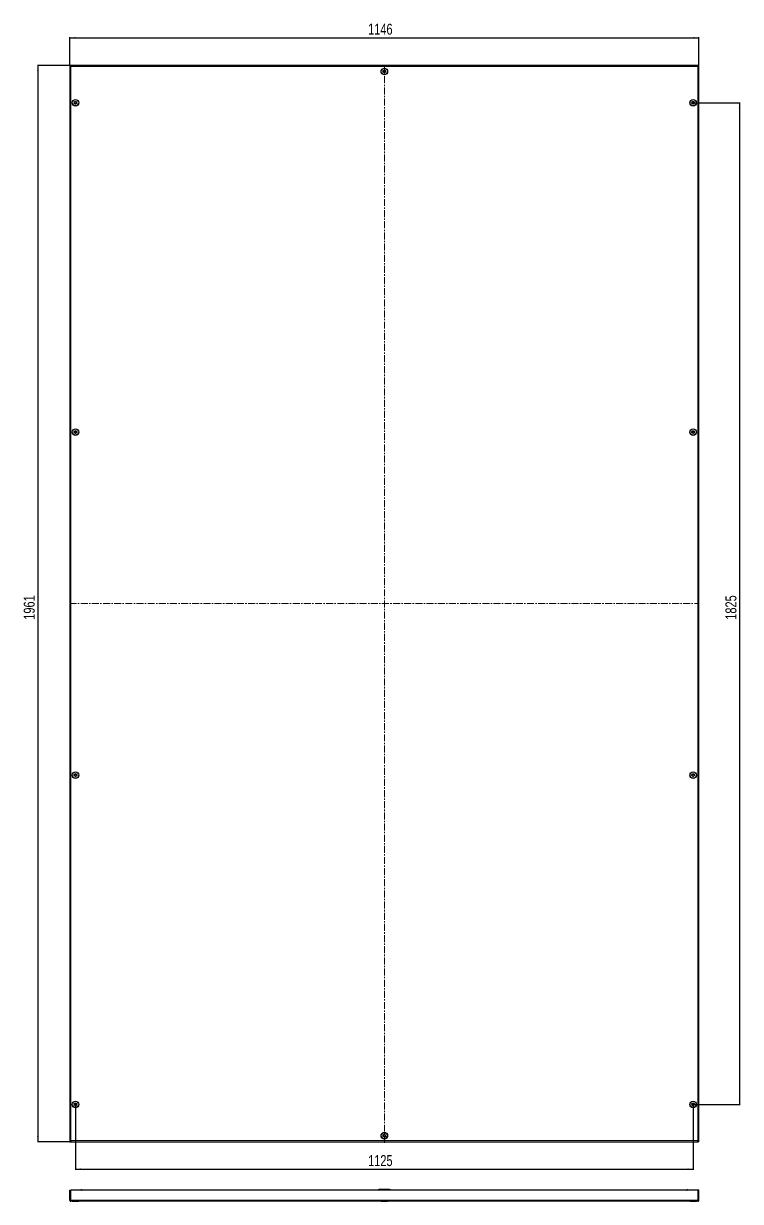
# Model space of a CAD drawing. Header units: millimetres. Extents: x -648 to 2104, y -869 to 1304.
# Drawn here: x -648 to 658, y -869 to 1277 of the extents above; entities that cross this region are included whole.
import ezdxf

# ---------------------------------------------------------------- set-up
doc = ezdxf.new("R2010")
doc.units = ezdxf.units.MM
doc.linetypes.add('CENTERX2', pattern=[20.32, 12.7, -2.54, 2.54, -2.54])
doc.layers.add('FORMAT', color=7, linetype='Continuous')
doc.styles.add('SLDTEXTSTYLE0', font='TXT', dxfattribs={"width": 0.75})
doc.dimstyles.new('SLDDIMSTYLE0', dxfattribs={"dimtxt": 20, "dimasz": 10, "dimexe": 0, "dimexo": 0.0625, "dimgap": 5, "dimtad": 2, "dimdec": 1, "dimrnd": 1e-09, "dimzin": 12, "dimdsep": 46, "dimtxsty": 'SLDTEXTSTYLE0', "dimsah": 1, "dimcen": 0.09, "dimadec": 0, "dimazin": 3, "dimtfac": 1, "dimtofl": 0, "dimtmove": 0, "dimatfit": 3, "dimfxl": 0, "dimfrac": 2, "dimtolj": 1, "dimtzin": 12, "dimarcsym": 0})

# ---------------------------------------------------------------- blocks, each defined once
blk = doc.blocks.new('_D')
at = {"layer": 'FORMAT'}
for p, q in [((-563.8, 1200.5), (-563.8, 1251.7)), ((-563.8, 1250.7), (582.2, 1250.7)), ((582.2, 1200.5), (582.2, 1251.7))]:
    blk.add_line(p, q, dxfattribs=at)
for points in [[(-563.8, 1250.7), (-553.8, 1249.1), (-553.8, 1252.2)], [(582.2, 1250.7), (572.2, 1252.2), (572.2, 1249.1)]]:
    blk.add_solid(points, dxfattribs=at)
at = {"layer": 'FORMAT', "insert": (-20.4, 1276.5), "char_height": 20, "attachment_point": 1, "style": 'SLDTEXTSTYLE0'}
blk.add_mtext('1146', dxfattribs=at)
blk = doc.blocks.new('_D_1')
at = {"layer": 'FORMAT'}
for p, q in [((-562.1, 1200.5), (-622.8, 1200.5)), ((-621.8, 1200.5), (-621.8, -760.5)), ((-562.1, -760.5), (-622.8, -760.5))]:
    blk.add_line(p, q, dxfattribs=at)
for points in [[(-621.8, 1200.5), (-623.3, 1190.5), (-620.3, 1190.5)], [(-621.8, -760.5), (-620.3, -750.5), (-623.3, -750.5)]]:
    blk.add_solid(points, dxfattribs=at)
at = {"layer": 'FORMAT', "insert": (-647.6, 190.5), "char_height": 20, "attachment_point": 1, "rotation": 90, "style": 'SLDTEXTSTYLE0'}
blk.add_mtext('1961', dxfattribs=at)
blk = doc.blocks.new('_D_2')
at = {"layer": 'FORMAT'}
for p, q in [((571.7, 1132.5), (657.2, 1132.5)), ((656.2, 1132.5), (656.2, -692.5)), ((571.7, -692.5), (657.2, -692.5))]:
    blk.add_line(p, q, dxfattribs=at)
for points in [[(656.2, 1132.5), (654.7, 1122.5), (657.7, 1122.5)], [(656.2, -692.5), (657.7, -682.5), (654.7, -682.5)]]:
    blk.add_solid(points, dxfattribs=at)
at = {"layer": 'FORMAT', "insert": (630.4, 190.5), "char_height": 20, "attachment_point": 1, "rotation": 90, "style": 'SLDTEXTSTYLE0'}
blk.add_mtext('1825', dxfattribs=at)
blk = doc.blocks.new('_D_3')
at = {"layer": 'FORMAT'}
for p, q in [((-553.3, -692.5), (-553.3, -811.7)), ((571.7, -692.5), (571.7, -811.7)), ((-553.3, -810.7), (571.7, -810.7))]:
    blk.add_line(p, q, dxfattribs=at)
for points in [[(-553.3, -810.7), (-543.3, -812.2), (-543.3, -809.1)], [(571.7, -810.7), (561.7, -809.1), (561.7, -812.2)]]:
    blk.add_solid(points, dxfattribs=at)
at = {"layer": 'FORMAT', "insert": (-20.4, -784.9), "char_height": 20, "attachment_point": 1, "style": 'SLDTEXTSTYLE0'}
blk.add_mtext('1125', dxfattribs=at)

msp = doc.modelspace()

# ---------------------------------------------------------------- linework, layer by layer
at = {"color": 7, "linetype": 'Continuous', "lineweight": 25}
for p, q in [((-563.8, 1200.51), (-563.8, -760.49)), ((-563.8, 1200.51), (-562.3, 1200.51)), ((580.5, 1200.51), (-562.1, 1200.51)), ((-562.1, 1199.39), (-562.1, 1200.51)), ((580.5, 1200.51), (580.5, 1199.39)), ((582.2, 1200.51), (580.7, 1200.51)), ((582.2, -760.49), (582.2, 1200.51)), ((-563.8, -760.49), (-562.3, -760.49)), ((-562.1, -759.38), (-562.1, -760.49)), ((-562.1, -760.49), (580.5, -760.49)), ((580.5, -760.49), (580.5, -759.36)), ((582.2, -760.49), (580.7, -760.49)), ((-563.8, -849.05), (-562.3, -849.05)), ((-563.8, -866.95), (-563.8, -849.05)), ((-562.3, -866.95), (-562.3, -849.05)), ((580.5, -849.05), (-562.1, -849.05)), ((-562.1, -866.95), (-562.1, -849.05)), ((-543.8, -847.55), (-542.8, -847.55)), ((-543.8, -849.05), (-543.8, -847.55)), ((-541.8, -848.55), (-542.8, -847.55)), ((-541.3, -848.55), (-541.8, -848.55)), ((-541.8, -848.55), (-541.8, -849.05)), ((18.7, -847.55), (-0.3, -847.55)), ((559.7, -848.55), (560.2, -848.55)), ((561.2, -847.55), (560.2, -848.55)), ((560.2, -849.05), (560.2, -848.55)), ((561.2, -847.55), (562.2, -847.55)), ((562.2, -847.55), (562.2, -849.05)), ((580.5, -866.95), (580.5, -849.05)), ((582.2, -849.05), (580.7, -849.05)), ((580.7, -866.95), (580.7, -849.05)), ((582.2, -866.95), (582.2, -849.05)), ((-563.8, -866.95), (-562.3, -866.95)), ((580.1, -869.05), (-561.7, -869.05)), ((-559.09, -869.05), (-559.09, -869.31)), ((-556.09, -869.31), (-559.09, -869.31)), ((-547.52, -869.31), (-556.09, -869.31)), ((-547.52, -869.31), (-547.52, -869.05)), ((3.41, -869.05), (3.41, -869.3)), ((12.52, -869.3), (3.41, -869.3)), ((14.98, -869.3), (12.52, -869.3)), ((14.98, -869.3), (14.98, -869.05)), ((565.91, -869.05), (565.91, -869.31)), ((577.48, -869.31), (565.91, -869.31)), ((577.48, -869.31), (577.48, -869.05)), ((582.2, -866.95), (580.7, -866.95))]:
    msp.add_line(p, q, dxfattribs=at)
at = {"color": 8, "linetype": 'Continuous', "lineweight": 18}
for p, q in [((580.1, 1198.41), (-561.7, 1198.41)), ((-561.7, 1198.41), (-561.7, -758.39)), ((580.1, -758.39), (580.1, 1198.41)), ((-561.7, -758.39), (580.1, -758.39)), ((580.5, -866.95), (-562.1, -866.95))]:
    msp.add_line(p, q, dxfattribs=at)
at = {"color": 7, "linetype": 'Continuous', "lineweight": 25}
for centre, radius in [((9.2, 1189.51), 6), ((9.2, 1189.51), 5.79), ((9.2, 1189.51), 1.85), ((-553.3, 1132.51), 6), ((-553.3, 1132.51), 5.79), ((571.7, 1132.51), 6), ((571.7, 1132.51), 5.79), ((-553.3, 1132.51), 1.85), ((571.7, 1132.51), 1.85), ((-553.3, 532.51), 6), ((-553.3, 532.51), 5.79), ((571.7, 532.51), 6), ((571.7, 532.51), 5.79), ((-553.3, 532.51), 1.85), ((571.7, 532.51), 1.85), ((-553.3, -92.49), 6), ((-553.3, -92.49), 5.79), ((-553.3, -92.49), 1.85), ((571.7, -92.49), 6), ((571.7, -92.49), 5.79), ((571.7, -92.49), 1.85), ((-553.3, -692.49), 6), ((-553.3, -692.49), 5.79), ((571.7, -692.49), 6), ((571.7, -692.49), 5.79), ((-553.3, -692.49), 1.85), ((571.7, -692.49), 1.85), ((9.2, -749.49), 6), ((9.2, -749.49), 5.79), ((9.2, -749.49), 1.85)]:
    msp.add_circle(centre, radius, dxfattribs=at)
for centre, start, end in [((-0.3, -850.55), 90, 150), ((18.7, -850.55), 30, 90)]:
    msp.add_arc(centre, 3, start, end, dxfattribs=at)
for points, knots in [([(-563.8, 1200.51), (-563.77, 1200.34), (-563.7, 1199.98), (-563.2, 1199.44), (-562.5, 1198.92), (-561.96, 1198.58), (-561.7, 1198.41)], [0, 0, 0, 0, 0.2547568, 0.5096489, 0.7645419, 1, 1, 1, 1]), ([(-562.3, 1200.51), (-562.3, 1200.47), (-562.3, 1200.33), (-562.28, 1200.15), (-562.25, 1199.97), (-562.22, 1199.79), (-562.17, 1199.61), (-562.11, 1199.41), (-562.05, 1199.23), (-561.97, 1199.04), (-561.88, 1198.81), (-561.79, 1198.61), (-561.73, 1198.47), (-561.7, 1198.41)], [0, 0, 0, 0, 0.0646097, 0.1943602, 0.2595315, 0.3241372, 0.4538797, 0.5190469, 0.5980031, 0.7169187, 0.7959773, 0.9175077, 1, 1, 1, 1]), ([(11.49, 1187.91), (11.5, 1187.92), (11.51, 1187.94), (11.5, 1188), (11.46, 1188.14), (11.28, 1188.48), (11.04, 1188.96), (11.07, 1189.6), (11.33, 1190.04), (11.57, 1190.35), (11.71, 1190.54), (11.74, 1190.63), (11.75, 1190.67), (11.73, 1190.71), (11.71, 1190.73), (11.65, 1190.76), (11.38, 1190.8), (10.91, 1190.8), (10.22, 1190.97), (9.83, 1191.56), (9.66, 1192.01), (9.53, 1192.24), (9.48, 1192.29), (9.45, 1192.3), (9.42, 1192.3), (9.39, 1192.29), (9.35, 1192.26), (9.3, 1192.21), (9.16, 1192.02), (8.96, 1191.7), (8.64, 1191.3), (8.05, 1191.05), (7.52, 1191.12), (7.13, 1191.17), (6.98, 1191.17), (6.93, 1191.14), (6.9, 1191.12), (6.89, 1191.08), (6.89, 1191.03), (6.93, 1190.89), (7.11, 1190.55), (7.36, 1190.06), (7.33, 1189.43), (7.06, 1188.99), (6.82, 1188.68), (6.69, 1188.48), (6.65, 1188.4), (6.65, 1188.35), (6.66, 1188.32), (6.69, 1188.3), (6.75, 1188.27), (7.01, 1188.22), (7.49, 1188.23), (8.18, 1188.06), (8.57, 1187.47), (8.73, 1187.02), (8.86, 1186.78), (8.91, 1186.74), (8.94, 1186.72), (8.98, 1186.72), (9.01, 1186.74), (9.04, 1186.76), (9.1, 1186.82), (9.23, 1187.01), (9.44, 1187.33), (9.76, 1187.73), (10.34, 1187.98), (10.88, 1187.91), (11.27, 1187.86), (11.42, 1187.86), (11.47, 1187.89), (11.49, 1187.9), (11.49, 1187.91)], [0, 0, 0, 0, 0.0020087, 0.00442, 0.0093647, 0.0255282, 0.0677053, 0.0957862, 0.1246456, 0.1503415, 0.1605194, 0.1633943, 0.1656965, 0.1672448, 0.1688741, 0.1707699, 0.1786058, 0.2119941, 0.2499945, 0.2879948, 0.3213831, 0.329219, 0.3311148, 0.3327441, 0.3342924, 0.3362166, 0.3385353, 0.3413178, 0.349662, 0.3753578, 0.4042173, 0.4322982, 0.4744753, 0.4906388, 0.4966691, 0.49844, 0.5, 0.5020087, 0.50442, 0.5093647, 0.5255282, 0.5677053, 0.5957862, 0.6246456, 0.6503415, 0.6605194, 0.6633943, 0.6656965, 0.6672448, 0.6688741, 0.6707699, 0.6786058, 0.7119941, 0.7499945, 0.7879948, 0.8213831, 0.829219, 0.8311148, 0.8327441, 0.8342924, 0.8362166, 0.8385353, 0.8413178, 0.849662, 0.8753578, 0.9042173, 0.9322982, 0.9744753, 0.9906388, 0.9966691, 0.99844, 1, 1, 1, 1]), ([(580.1, 1198.41), (580.12, 1198.46), (580.18, 1198.6), (580.26, 1198.78), (580.34, 1198.96), (580.41, 1199.14), (580.48, 1199.32), (580.54, 1199.51), (580.59, 1199.7), (580.64, 1199.89), (580.67, 1200.12), (580.69, 1200.31), (580.7, 1200.46), (580.7, 1200.51)], [0, 0, 0, 0, 0.0646097, 0.1943602, 0.2595315, 0.3241372, 0.4538797, 0.5190469, 0.5980031, 0.7169187, 0.7959773, 0.9175077, 1, 1, 1, 1]), ([(580.1, 1198.41), (580.38, 1198.59), (580.94, 1198.95), (581.64, 1199.48), (582.11, 1200.01), (582.17, 1200.35), (582.2, 1200.51)], [0, 0, 0, 0, 0.2547527, 0.5096447, 0.7645377, 1, 1, 1, 1]), ([(-550.85, 1133.86), (-550.86, 1133.87), (-550.87, 1133.9), (-550.93, 1133.92), (-551.07, 1133.94), (-551.46, 1133.93), (-552, 1133.92), (-552.55, 1134.23), (-552.83, 1134.66), (-553, 1135.01), (-553.12, 1135.22), (-553.18, 1135.29), (-553.22, 1135.31), (-553.25, 1135.32), (-553.28, 1135.31), (-553.34, 1135.27), (-553.5, 1135.05), (-553.7, 1134.62), (-554.16, 1134.07), (-554.86, 1133.98), (-555.34, 1134.03), (-555.6, 1134.02), (-555.67, 1133.99), (-555.69, 1133.97), (-555.71, 1133.94), (-555.71, 1133.91), (-555.7, 1133.87), (-555.68, 1133.79), (-555.57, 1133.59), (-555.37, 1133.26), (-555.15, 1132.8), (-555.19, 1132.16), (-555.49, 1131.71), (-555.7, 1131.39), (-555.76, 1131.25), (-555.77, 1131.19), (-555.76, 1131.16), (-555.73, 1131.13), (-555.68, 1131.11), (-555.53, 1131.09), (-555.15, 1131.1), (-554.61, 1131.11), (-554.05, 1130.8), (-553.77, 1130.37), (-553.6, 1130.01), (-553.48, 1129.81), (-553.42, 1129.74), (-553.38, 1129.72), (-553.35, 1129.71), (-553.32, 1129.72), (-553.26, 1129.76), (-553.11, 1129.98), (-552.9, 1130.41), (-552.45, 1130.96), (-551.74, 1131.05), (-551.27, 1131), (-551, 1131.01), (-550.93, 1131.04), (-550.91, 1131.06), (-550.9, 1131.08), (-550.89, 1131.12), (-550.9, 1131.16), (-550.93, 1131.24), (-551.03, 1131.44), (-551.24, 1131.76), (-551.45, 1132.23), (-551.42, 1132.86), (-551.12, 1133.31), (-550.9, 1133.64), (-550.84, 1133.78), (-550.84, 1133.84), (-550.85, 1133.86), (-550.85, 1133.86)], [0, 0, 0, 0, 0.0020087, 0.00442, 0.0093647, 0.0255282, 0.0677053, 0.0957862, 0.1246456, 0.1503415, 0.1605194, 0.1633943, 0.1656965, 0.1672448, 0.1688741, 0.1707699, 0.1786058, 0.2119941, 0.2499945, 0.2879948, 0.3213831, 0.329219, 0.3311148, 0.3327441, 0.3342924, 0.3362166, 0.3385353, 0.3413178, 0.349662, 0.3753578, 0.4042173, 0.4322982, 0.4744753, 0.4906388, 0.4966691, 0.49844, 0.5, 0.5020087, 0.50442, 0.5093647, 0.5255282, 0.5677053, 0.5957862, 0.6246456, 0.6503415, 0.6605194, 0.6633943, 0.6656965, 0.6672448, 0.6688741, 0.6707699, 0.6786058, 0.7119941, 0.7499945, 0.7879948, 0.8213831, 0.829219, 0.8311148, 0.8327441, 0.8342924, 0.8362166, 0.8385353, 0.8413178, 0.849662, 0.8753578, 0.9042173, 0.9322982, 0.9744753, 0.9906388, 0.9966691, 0.99844, 1, 1, 1, 1]), ([(569.25, 1133.86), (569.24, 1133.85), (569.23, 1133.83), (569.24, 1133.77), (569.3, 1133.64), (569.51, 1133.31), (569.81, 1132.86), (569.85, 1132.23), (569.63, 1131.76), (569.43, 1131.43), (569.31, 1131.22), (569.29, 1131.13), (569.29, 1131.09), (569.31, 1131.06), (569.33, 1131.04), (569.4, 1131.01), (569.66, 1131), (570.14, 1131.05), (570.84, 1130.96), (571.3, 1130.41), (571.5, 1129.98), (571.66, 1129.76), (571.72, 1129.72), (571.75, 1129.71), (571.78, 1129.72), (571.81, 1129.73), (571.84, 1129.76), (571.89, 1129.83), (572, 1130.02), (572.17, 1130.37), (572.45, 1130.8), (573, 1131.11), (573.54, 1131.1), (573.94, 1131.09), (574.08, 1131.11), (574.13, 1131.14), (574.16, 1131.17), (574.16, 1131.2), (574.15, 1131.26), (574.1, 1131.39), (573.88, 1131.71), (573.58, 1132.16), (573.55, 1132.8), (573.76, 1133.26), (573.97, 1133.6), (574.08, 1133.81), (574.11, 1133.9), (574.11, 1133.94), (574.09, 1133.97), (574.07, 1133.99), (574, 1134.02), (573.73, 1134.03), (573.26, 1133.98), (572.55, 1134.07), (572.1, 1134.62), (571.89, 1135.05), (571.74, 1135.27), (571.68, 1135.31), (571.65, 1135.32), (571.62, 1135.31), (571.59, 1135.29), (571.56, 1135.27), (571.5, 1135.2), (571.39, 1135), (571.23, 1134.66), (570.95, 1134.23), (570.39, 1133.92), (569.85, 1133.93), (569.46, 1133.94), (569.31, 1133.92), (569.26, 1133.89), (569.25, 1133.87), (569.25, 1133.86)], [0, 0, 0, 0, 0.0020087, 0.00442, 0.0093647, 0.0255282, 0.0677053, 0.0957862, 0.1246456, 0.1503415, 0.1605194, 0.1633943, 0.1656965, 0.1672448, 0.1688741, 0.1707699, 0.1786058, 0.2119941, 0.2499945, 0.2879948, 0.3213831, 0.329219, 0.3311148, 0.3327441, 0.3342924, 0.3362166, 0.3385353, 0.3413178, 0.349662, 0.3753578, 0.4042173, 0.4322982, 0.4744753, 0.4906388, 0.4966691, 0.49844, 0.5, 0.5020087, 0.50442, 0.5093647, 0.5255282, 0.5677053, 0.5957862, 0.6246456, 0.6503415, 0.6605194, 0.6633943, 0.6656965, 0.6672448, 0.6688741, 0.6707699, 0.6786058, 0.7119941, 0.7499945, 0.7879948, 0.8213831, 0.829219, 0.8311148, 0.8327441, 0.8342924, 0.8362166, 0.8385353, 0.8413178, 0.849662, 0.8753578, 0.9042173, 0.9322982, 0.9744753, 0.9906388, 0.9966691, 0.99844, 1, 1, 1, 1]), ([(-550.85, 533.86), (-550.86, 533.87), (-550.87, 533.9), (-550.93, 533.92), (-551.07, 533.94), (-551.46, 533.93), (-552, 533.92), (-552.55, 534.23), (-552.83, 534.66), (-553, 535.01), (-553.12, 535.22), (-553.18, 535.29), (-553.22, 535.31), (-553.25, 535.32), (-553.28, 535.31), (-553.34, 535.27), (-553.5, 535.05), (-553.7, 534.62), (-554.16, 534.07), (-554.86, 533.98), (-555.34, 534.03), (-555.6, 534.02), (-555.67, 533.99), (-555.69, 533.97), (-555.71, 533.94), (-555.71, 533.91), (-555.7, 533.87), (-555.68, 533.79), (-555.57, 533.59), (-555.37, 533.26), (-555.15, 532.8), (-555.19, 532.16), (-555.49, 531.71), (-555.7, 531.39), (-555.76, 531.25), (-555.77, 531.19), (-555.76, 531.16), (-555.73, 531.13), (-555.68, 531.11), (-555.53, 531.09), (-555.15, 531.1), (-554.61, 531.11), (-554.05, 530.8), (-553.77, 530.37), (-553.6, 530.01), (-553.48, 529.81), (-553.42, 529.74), (-553.38, 529.72), (-553.35, 529.71), (-553.32, 529.72), (-553.26, 529.76), (-553.11, 529.98), (-552.9, 530.41), (-552.45, 530.96), (-551.74, 531.05), (-551.27, 531), (-551, 531.01), (-550.93, 531.04), (-550.91, 531.06), (-550.9, 531.08), (-550.89, 531.12), (-550.9, 531.16), (-550.93, 531.24), (-551.03, 531.44), (-551.24, 531.76), (-551.45, 532.23), (-551.42, 532.86), (-551.12, 533.31), (-550.9, 533.64), (-550.84, 533.78), (-550.84, 533.84), (-550.85, 533.86), (-550.85, 533.86)], [0, 0, 0, 0, 0.0020087, 0.00442, 0.0093647, 0.0255282, 0.0677053, 0.0957862, 0.1246456, 0.1503415, 0.1605194, 0.1633943, 0.1656965, 0.1672448, 0.1688741, 0.1707699, 0.1786058, 0.2119941, 0.2499945, 0.2879948, 0.3213831, 0.329219, 0.3311148, 0.3327441, 0.3342924, 0.3362166, 0.3385353, 0.3413178, 0.349662, 0.3753578, 0.4042173, 0.4322982, 0.4744753, 0.4906388, 0.4966691, 0.49844, 0.5, 0.5020087, 0.50442, 0.5093647, 0.5255282, 0.5677053, 0.5957862, 0.6246456, 0.6503415, 0.6605194, 0.6633943, 0.6656965, 0.6672448, 0.6688741, 0.6707699, 0.6786058, 0.7119941, 0.7499945, 0.7879948, 0.8213831, 0.829219, 0.8311148, 0.8327441, 0.8342924, 0.8362166, 0.8385353, 0.8413178, 0.849662, 0.8753578, 0.9042173, 0.9322982, 0.9744753, 0.9906388, 0.9966691, 0.99844, 1, 1, 1, 1]), ([(569.25, 533.86), (569.24, 533.85), (569.23, 533.83), (569.24, 533.77), (569.3, 533.64), (569.51, 533.31), (569.81, 532.86), (569.85, 532.23), (569.63, 531.76), (569.43, 531.43), (569.31, 531.22), (569.29, 531.13), (569.29, 531.09), (569.31, 531.06), (569.33, 531.04), (569.4, 531.01), (569.66, 531), (570.14, 531.05), (570.84, 530.96), (571.3, 530.41), (571.5, 529.98), (571.66, 529.76), (571.72, 529.72), (571.75, 529.71), (571.78, 529.72), (571.81, 529.73), (571.84, 529.76), (571.89, 529.83), (572, 530.02), (572.17, 530.37), (572.45, 530.8), (573, 531.11), (573.54, 531.1), (573.94, 531.09), (574.08, 531.11), (574.13, 531.14), (574.16, 531.17), (574.16, 531.2), (574.15, 531.26), (574.1, 531.39), (573.88, 531.71), (573.58, 532.16), (573.55, 532.8), (573.76, 533.26), (573.97, 533.6), (574.08, 533.81), (574.11, 533.9), (574.11, 533.94), (574.09, 533.97), (574.07, 533.99), (574, 534.02), (573.73, 534.03), (573.26, 533.98), (572.55, 534.07), (572.1, 534.62), (571.89, 535.05), (571.74, 535.27), (571.68, 535.31), (571.65, 535.32), (571.62, 535.31), (571.59, 535.29), (571.56, 535.27), (571.5, 535.2), (571.39, 535), (571.23, 534.66), (570.95, 534.23), (570.39, 533.92), (569.85, 533.93), (569.46, 533.94), (569.31, 533.92), (569.26, 533.89), (569.25, 533.87), (569.25, 533.86)], [0, 0, 0, 0, 0.0020087, 0.00442, 0.0093647, 0.0255282, 0.0677053, 0.0957862, 0.1246456, 0.1503415, 0.1605194, 0.1633943, 0.1656965, 0.1672448, 0.1688741, 0.1707699, 0.1786058, 0.2119941, 0.2499945, 0.2879948, 0.3213831, 0.329219, 0.3311148, 0.3327441, 0.3342924, 0.3362166, 0.3385353, 0.3413178, 0.349662, 0.3753578, 0.4042173, 0.4322982, 0.4744753, 0.4906388, 0.4966691, 0.49844, 0.5, 0.5020087, 0.50442, 0.5093647, 0.5255282, 0.5677053, 0.5957862, 0.6246456, 0.6503415, 0.6605194, 0.6633943, 0.6656965, 0.6672448, 0.6688741, 0.6707699, 0.6786058, 0.7119941, 0.7499945, 0.7879948, 0.8213831, 0.829219, 0.8311148, 0.8327441, 0.8342924, 0.8362166, 0.8385353, 0.8413178, 0.849662, 0.8753578, 0.9042173, 0.9322982, 0.9744753, 0.9906388, 0.9966691, 0.99844, 1, 1, 1, 1]), ([(-550.85, -93.84), (-550.84, -93.82), (-550.84, -93.8), (-550.85, -93.74), (-550.9, -93.61), (-551.12, -93.29), (-551.42, -92.84), (-551.45, -92.2), (-551.24, -91.74), (-551.03, -91.4), (-550.92, -91.19), (-550.89, -91.1), (-550.89, -91.06), (-550.91, -91.03), (-550.93, -91.01), (-551, -90.98), (-551.27, -90.97), (-551.74, -91.02), (-552.45, -90.93), (-552.9, -90.38), (-553.11, -89.95), (-553.26, -89.73), (-553.32, -89.69), (-553.35, -89.68), (-553.38, -89.69), (-553.41, -89.71), (-553.44, -89.73), (-553.5, -89.8), (-553.61, -90), (-553.77, -90.34), (-554.05, -90.77), (-554.61, -91.08), (-555.15, -91.07), (-555.54, -91.06), (-555.69, -91.08), (-555.74, -91.11), (-555.76, -91.14), (-555.77, -91.17), (-555.76, -91.23), (-555.7, -91.36), (-555.49, -91.69), (-555.19, -92.14), (-555.15, -92.77), (-555.37, -93.24), (-555.57, -93.57), (-555.69, -93.78), (-555.71, -93.87), (-555.71, -93.91), (-555.69, -93.94), (-555.67, -93.96), (-555.6, -93.99), (-555.34, -94), (-554.86, -93.95), (-554.16, -94.04), (-553.7, -94.59), (-553.5, -95.02), (-553.34, -95.24), (-553.28, -95.28), (-553.25, -95.29), (-553.22, -95.28), (-553.19, -95.27), (-553.16, -95.24), (-553.11, -95.17), (-553, -94.98), (-552.83, -94.63), (-552.55, -94.2), (-552, -93.89), (-551.46, -93.9), (-551.06, -93.91), (-550.92, -93.89), (-550.87, -93.86), (-550.85, -93.84), (-550.85, -93.84)], [0, 0, 0, 0, 0.00200873, 0.00442003, 0.00936469, 0.02552819, 0.06770529, 0.09578618, 0.12464563, 0.1503415, 0.16051935, 0.16339425, 0.16569651, 0.16724481, 0.16887414, 0.1707699, 0.17860577, 0.21199411, 0.24999446, 0.2879948, 0.32138314, 0.32921901, 0.33111477, 0.3327441, 0.3342924, 0.33621663, 0.33853534, 0.3413178, 0.34966197, 0.37535784, 0.40421729, 0.43229818, 0.47447528, 0.49063878, 0.4966691, 0.49844005, 0.5, 0.50200873, 0.50442003, 0.50936469, 0.52552819, 0.56770529, 0.59578618, 0.62464563, 0.6503415, 0.66051935, 0.66339425, 0.66569651, 0.66724481, 0.66887414, 0.6707699, 0.67860577, 0.71199411, 0.74999446, 0.7879948, 0.82138314, 0.82921901, 0.83111477, 0.8327441, 0.8342924, 0.83621663, 0.83853534, 0.8413178, 0.84966197, 0.87535784, 0.90421729, 0.93229818, 0.97447528, 0.99063878, 0.9966691, 0.99844005, 1, 1, 1, 1]), ([(569.25, -93.84), (569.25, -93.85), (569.27, -93.87), (569.32, -93.89), (569.47, -93.91), (569.85, -93.9), (570.39, -93.89), (570.95, -94.2), (571.23, -94.63), (571.4, -94.99), (571.52, -95.19), (571.58, -95.26), (571.62, -95.28), (571.65, -95.29), (571.68, -95.28), (571.74, -95.24), (571.89, -95.02), (572.1, -94.59), (572.55, -94.04), (573.26, -93.95), (573.73, -94), (574, -93.99), (574.07, -93.96), (574.09, -93.94), (574.1, -93.92), (574.11, -93.88), (574.1, -93.84), (574.07, -93.76), (573.97, -93.56), (573.76, -93.24), (573.55, -92.77), (573.58, -92.14), (573.88, -91.68), (574.1, -91.36), (574.16, -91.22), (574.16, -91.16), (574.15, -91.13), (574.13, -91.1), (574.07, -91.08), (573.93, -91.06), (573.54, -91.07), (573, -91.08), (572.45, -90.77), (572.17, -90.34), (572, -89.99), (571.88, -89.78), (571.82, -89.71), (571.78, -89.69), (571.75, -89.68), (571.72, -89.69), (571.66, -89.73), (571.5, -89.95), (571.3, -90.38), (570.84, -90.93), (570.14, -91.02), (569.66, -90.97), (569.4, -90.98), (569.33, -91.01), (569.31, -91.03), (569.29, -91.06), (569.29, -91.09), (569.3, -91.13), (569.32, -91.21), (569.43, -91.41), (569.63, -91.74), (569.85, -92.2), (569.81, -92.84), (569.51, -93.29), (569.3, -93.61), (569.24, -93.75), (569.23, -93.81), (569.24, -93.83), (569.25, -93.84)], [0, 0, 0, 0, 0.0020087, 0.00442, 0.0093647, 0.0255282, 0.0677053, 0.0957862, 0.1246456, 0.1503415, 0.1605194, 0.1633943, 0.1656965, 0.1672448, 0.1688741, 0.1707699, 0.1786058, 0.2119941, 0.2499945, 0.2879948, 0.3213831, 0.329219, 0.3311148, 0.3327441, 0.3342924, 0.3362166, 0.3385353, 0.3413178, 0.349662, 0.3753578, 0.4042173, 0.4322982, 0.4744753, 0.4906388, 0.4966691, 0.49844, 0.5, 0.5020087, 0.50442, 0.5093647, 0.5255282, 0.5677053, 0.5957862, 0.6246456, 0.6503415, 0.6605194, 0.6633943, 0.6656965, 0.6672448, 0.6688741, 0.6707699, 0.6786058, 0.7119941, 0.7499945, 0.7879948, 0.8213831, 0.829219, 0.8311148, 0.8327441, 0.8342924, 0.8362166, 0.8385353, 0.8413178, 0.849662, 0.8753578, 0.9042173, 0.9322982, 0.9744753, 0.9906388, 0.9966691, 0.99844, 1, 1, 1, 1]), ([(-550.85, -693.84), (-550.84, -693.82), (-550.84, -693.8), (-550.85, -693.74), (-550.9, -693.61), (-551.12, -693.29), (-551.42, -692.84), (-551.45, -692.2), (-551.24, -691.74), (-551.03, -691.4), (-550.92, -691.19), (-550.89, -691.1), (-550.89, -691.06), (-550.91, -691.03), (-550.93, -691.01), (-551, -690.98), (-551.27, -690.97), (-551.74, -691.02), (-552.45, -690.93), (-552.9, -690.38), (-553.11, -689.95), (-553.26, -689.73), (-553.32, -689.69), (-553.35, -689.68), (-553.38, -689.69), (-553.41, -689.71), (-553.44, -689.73), (-553.5, -689.8), (-553.61, -690), (-553.77, -690.34), (-554.05, -690.77), (-554.61, -691.08), (-555.15, -691.07), (-555.54, -691.06), (-555.69, -691.08), (-555.74, -691.11), (-555.76, -691.14), (-555.77, -691.17), (-555.76, -691.23), (-555.7, -691.36), (-555.49, -691.69), (-555.19, -692.14), (-555.15, -692.77), (-555.37, -693.24), (-555.57, -693.57), (-555.69, -693.78), (-555.71, -693.87), (-555.71, -693.91), (-555.69, -693.94), (-555.67, -693.96), (-555.6, -693.99), (-555.34, -694), (-554.86, -693.95), (-554.16, -694.04), (-553.7, -694.59), (-553.5, -695.02), (-553.34, -695.24), (-553.28, -695.28), (-553.25, -695.29), (-553.22, -695.28), (-553.19, -695.27), (-553.16, -695.24), (-553.11, -695.17), (-553, -694.98), (-552.83, -694.63), (-552.55, -694.2), (-552, -693.89), (-551.46, -693.9), (-551.06, -693.91), (-550.92, -693.89), (-550.87, -693.86), (-550.85, -693.84), (-550.85, -693.84)], [0, 0, 0, 0, 0.0020087, 0.00442, 0.0093647, 0.0255282, 0.0677053, 0.0957862, 0.1246456, 0.1503415, 0.1605194, 0.1633943, 0.1656965, 0.1672448, 0.1688741, 0.1707699, 0.1786058, 0.2119941, 0.2499945, 0.2879948, 0.3213831, 0.329219, 0.3311148, 0.3327441, 0.3342924, 0.3362166, 0.3385353, 0.3413178, 0.349662, 0.3753578, 0.4042173, 0.4322982, 0.4744753, 0.4906388, 0.4966691, 0.49844, 0.5, 0.5020087, 0.50442, 0.5093647, 0.5255282, 0.5677053, 0.5957862, 0.6246456, 0.6503415, 0.6605194, 0.6633943, 0.6656965, 0.6672448, 0.6688741, 0.6707699, 0.6786058, 0.7119941, 0.7499945, 0.7879948, 0.8213831, 0.829219, 0.8311148, 0.8327441, 0.8342924, 0.8362166, 0.8385353, 0.8413178, 0.849662, 0.8753578, 0.9042173, 0.9322982, 0.9744753, 0.9906388, 0.9966691, 0.99844, 1, 1, 1, 1]), ([(569.25, -693.84), (569.25, -693.85), (569.27, -693.87), (569.32, -693.89), (569.47, -693.91), (569.85, -693.9), (570.39, -693.89), (570.95, -694.2), (571.23, -694.63), (571.4, -694.99), (571.52, -695.19), (571.58, -695.26), (571.62, -695.28), (571.65, -695.29), (571.68, -695.28), (571.74, -695.24), (571.89, -695.02), (572.1, -694.59), (572.55, -694.04), (573.26, -693.95), (573.73, -694), (574, -693.99), (574.07, -693.96), (574.09, -693.94), (574.1, -693.92), (574.11, -693.88), (574.1, -693.84), (574.07, -693.76), (573.97, -693.56), (573.76, -693.24), (573.55, -692.77), (573.58, -692.14), (573.88, -691.68), (574.1, -691.36), (574.16, -691.22), (574.16, -691.16), (574.15, -691.13), (574.13, -691.1), (574.07, -691.08), (573.93, -691.06), (573.54, -691.07), (573, -691.08), (572.45, -690.77), (572.17, -690.34), (572, -689.99), (571.88, -689.78), (571.82, -689.71), (571.78, -689.69), (571.75, -689.68), (571.72, -689.69), (571.66, -689.73), (571.5, -689.95), (571.3, -690.38), (570.84, -690.93), (570.14, -691.02), (569.66, -690.97), (569.4, -690.98), (569.33, -691.01), (569.31, -691.03), (569.29, -691.06), (569.29, -691.09), (569.3, -691.13), (569.32, -691.21), (569.43, -691.41), (569.63, -691.74), (569.85, -692.2), (569.81, -692.84), (569.51, -693.29), (569.3, -693.61), (569.24, -693.75), (569.23, -693.81), (569.24, -693.83), (569.25, -693.84)], [0, 0, 0, 0, 0.0020087, 0.00442, 0.0093647, 0.0255282, 0.0677053, 0.0957862, 0.1246456, 0.1503415, 0.1605194, 0.1633943, 0.1656965, 0.1672448, 0.1688741, 0.1707699, 0.1786058, 0.2119941, 0.2499945, 0.2879948, 0.3213831, 0.329219, 0.3311148, 0.3327441, 0.3342924, 0.3362166, 0.3385353, 0.3413178, 0.349662, 0.3753578, 0.4042173, 0.4322982, 0.4744753, 0.4906388, 0.4966691, 0.49844, 0.5, 0.5020087, 0.50442, 0.5093647, 0.5255282, 0.5677053, 0.5957862, 0.6246456, 0.6503415, 0.6605194, 0.6633943, 0.6656965, 0.6672448, 0.6688741, 0.6707699, 0.6786058, 0.7119941, 0.7499945, 0.7879948, 0.8213831, 0.829219, 0.8311148, 0.8327441, 0.8342924, 0.8362166, 0.8385353, 0.8413178, 0.849662, 0.8753578, 0.9042173, 0.9322982, 0.9744753, 0.9906388, 0.9966691, 0.99844, 1, 1, 1, 1]), ([(11.49, -747.88), (11.48, -747.87), (11.46, -747.85), (11.41, -747.83), (11.26, -747.83), (10.88, -747.88), (10.34, -747.95), (9.76, -747.7), (9.44, -747.3), (9.23, -746.97), (9.09, -746.77), (9.02, -746.71), (8.98, -746.7), (8.94, -746.7), (8.91, -746.71), (8.86, -746.76), (8.73, -746.99), (8.57, -747.44), (8.18, -748.03), (7.49, -748.2), (7.01, -748.2), (6.75, -748.24), (6.69, -748.27), (6.66, -748.29), (6.65, -748.32), (6.65, -748.36), (6.67, -748.4), (6.7, -748.47), (6.83, -748.66), (7.06, -748.96), (7.33, -749.4), (7.36, -750.04), (7.11, -750.52), (6.93, -750.86), (6.89, -751.01), (6.89, -751.07), (6.9, -751.1), (6.93, -751.12), (6.99, -751.14), (7.13, -751.14), (7.52, -751.09), (8.05, -751.02), (8.64, -751.27), (8.96, -751.67), (9.17, -752), (9.31, -752.2), (9.38, -752.26), (9.42, -752.28), (9.45, -752.28), (9.48, -752.26), (9.53, -752.22), (9.66, -751.98), (9.83, -751.53), (10.22, -750.94), (10.91, -750.77), (11.38, -750.78), (11.65, -750.73), (11.71, -750.7), (11.73, -750.68), (11.74, -750.65), (11.74, -750.61), (11.73, -750.57), (11.7, -750.5), (11.57, -750.31), (11.33, -750.01), (11.07, -749.57), (11.04, -748.94), (11.29, -748.45), (11.47, -748.11), (11.51, -747.96), (11.51, -747.91), (11.5, -747.89), (11.49, -747.88)], [0, 0, 0, 0, 0.0020087, 0.00442, 0.0093647, 0.0255282, 0.0677053, 0.0957862, 0.1246456, 0.1503415, 0.1605194, 0.1633943, 0.1656965, 0.1672448, 0.1688741, 0.1707699, 0.1786058, 0.2119941, 0.2499945, 0.2879948, 0.3213831, 0.329219, 0.3311148, 0.3327441, 0.3342924, 0.3362166, 0.3385353, 0.3413178, 0.349662, 0.3753578, 0.4042173, 0.4322982, 0.4744753, 0.4906388, 0.4966691, 0.49844, 0.5, 0.5020087, 0.50442, 0.5093647, 0.5255282, 0.5677053, 0.5957862, 0.6246456, 0.6503415, 0.6605194, 0.6633943, 0.6656965, 0.6672448, 0.6688741, 0.6707699, 0.6786058, 0.7119941, 0.7499945, 0.7879948, 0.8213831, 0.829219, 0.8311148, 0.8327441, 0.8342924, 0.8362166, 0.8385353, 0.8413178, 0.849662, 0.8753578, 0.9042173, 0.9322982, 0.9744753, 0.9906388, 0.9966691, 0.99844, 1, 1, 1, 1]), ([(582.2, -760.49), (582.17, -760.31), (582.1, -759.95), (581.6, -759.42), (580.9, -758.89), (580.36, -758.55), (580.1, -758.39)], [0, 0, 0, 0, 0.2547568, 0.5096489, 0.7645419, 1, 1, 1, 1]), ([(580.7, -760.49), (580.7, -760.44), (580.7, -760.3), (580.68, -760.12), (580.65, -759.94), (580.61, -759.76), (580.57, -759.58), (580.51, -759.39), (580.44, -759.2), (580.37, -759.01), (580.28, -758.78), (580.19, -758.59), (580.12, -758.44), (580.1, -758.39)], [0, 0, 0, 0, 0.0646097, 0.1943602, 0.2595315, 0.3241372, 0.4538797, 0.5190469, 0.5980031, 0.7169187, 0.7959773, 0.9175077, 1, 1, 1, 1]), ([(-541.8, -848.55), (-541.78, -848.65), (-541.75, -848.82), (-541.5, -848.98), (-541.39, -849.05)], [0, 0, 0, 0, 0.5741301, 1, 1, 1, 1]), ([(-541.3, -848.55), (-541.28, -848.66), (-541.25, -848.81), (-541.1, -848.98), (-541.02, -849.04), (-541.01, -849.05)], [0, 0, 0, 0, 0.6029704, 0.9179315, 1, 1, 1, 1]), ([(559.39, -849.05), (559.46, -848.99), (559.59, -848.88), (559.68, -848.72), (559.69, -848.61), (559.7, -848.55)], [0, 0, 0, 0, 0.3603654, 0.6750686, 1, 1, 1, 1]), ([(559.79, -849.05), (559.87, -849), (560.11, -848.85), (560.19, -848.68), (560.2, -848.57), (560.2, -848.55)], [0, 0, 0, 0, 0.3313457, 0.9052264, 1, 1, 1, 1]), ([(-563.8, -866.95), (-563.77, -867.24), (-563.7, -867.8), (-563.2, -868.5), (-562.5, -868.97), (-561.96, -869.03), (-561.7, -869.05)], [0, 0, 0, 0, 0.2547568, 0.5096489, 0.7645419, 1, 1, 1, 1]), ([(-562.3, -866.95), (-562.29, -867.03), (-562.27, -867.19), (-562.17, -867.38), (-562.07, -867.41), (-562.04, -867.42)], [0, 0, 0, 0, 0.4327963, 0.8655659, 1, 1, 1, 1]), ([(580.1, -869.05), (580.38, -869.02), (580.94, -868.96), (581.64, -868.45), (582.11, -867.75), (582.17, -867.21), (582.2, -866.95)], [0, 0, 0, 0, 0.2547527, 0.5096447, 0.7645377, 1, 1, 1, 1]), ([(580.44, -867.43), (580.47, -867.41), (580.64, -867.31), (580.67, -867.11), (580.7, -866.95)], [0, 0, 0, 0, 0.2077128, 1, 1, 1, 1])]:
    msp.add_open_spline(points, degree=3, knots=knots, dxfattribs=at)
for points in [[(-561.7, 1198.41), (-561.73, 1198.69), (-561.8, 1199.24), (-561.9, 1199.93), (-562, 1200.42), (-562.07, 1200.48), (-562.1, 1200.51)], [(580.5, 1200.51), (580.47, 1200.48), (580.4, 1200.42), (580.3, 1199.93), (580.2, 1199.24), (580.13, 1198.69), (580.1, 1198.41)], [(-561.7, -758.39), (-561.98, -758.56), (-562.53, -758.91), (-563.22, -759.44), (-563.71, -759.96), (-563.77, -760.31), (-563.8, -760.49)], [(-561.7, -758.39), (-561.86, -758.74), (-562.19, -759.44), (-562.26, -760.14), (-562.3, -760.49)], [(-562.1, -760.49), (-562.07, -760.45), (-562, -760.39), (-561.9, -759.91), (-561.8, -759.21), (-561.73, -758.66), (-561.7, -758.39)], [(580.1, -758.39), (580.13, -758.66), (580.2, -759.21), (580.3, -759.91), (580.4, -760.39), (580.47, -760.45), (580.5, -760.49)], [(-561.7, -869.05), (-561.73, -869.02), (-561.8, -868.96), (-561.9, -868.47), (-562, -867.78), (-562.07, -867.23), (-562.1, -866.95)], [(580.5, -866.95), (580.47, -867.23), (580.4, -867.78), (580.3, -868.47), (580.2, -868.96), (580.13, -869.02), (580.1, -869.05)]]:
    msp.add_open_spline(points, degree=3, dxfattribs=at)
at = {"layer": 'FORMAT', "linetype": 'CENTERX2', "lineweight": 18}
for p, q in [((9.2, -762.49), (9.2, 1202.51)), ((-564.1, 220.01), (582.5, 220.01))]:
    msp.add_line(p, q, dxfattribs=at)

# ---------------------------------------------------------------- dimensions: what is measured, and where the dimension line sits
at = {"layer": 'FORMAT'}
for base, p1, p2, picture, middle in [((582.2, 1250.68), (-563.8, 1200.51), (582.2, 1200.51), '_D', (9.2, 1250.68)), ((571.7, -810.65), (-553.3, -692.49), (571.7, -692.49), '_D_3', (9.2, -810.65))]:
    dim = msp.add_linear_dim(base=base, p1=p1, p2=p2, dimstyle='SLDDIMSTYLE0', dxfattribs=at)
    dim.commit()
    dim.dimension.update_dxf_attribs({"geometry": picture, "text_midpoint": middle, "dimtype": 160})
for base, p1, p2, picture, middle in [((-621.81, -760.49), (-562.1, 1200.51), (-562.1, -760.49), '_D_1', (-621.81, 220.01)), ((656.2, -692.49), (571.7, 1132.51), (571.7, -692.49), '_D_2', (656.2, 220.01))]:
    dim = msp.add_linear_dim(base=base, p1=p1, p2=p2, angle=90, dimstyle='SLDDIMSTYLE0', dxfattribs=at)
    dim.commit()
    dim.dimension.update_dxf_attribs({"geometry": picture, "text_midpoint": middle, "dimtype": 160})

doc.saveas('drawing.dxf')
